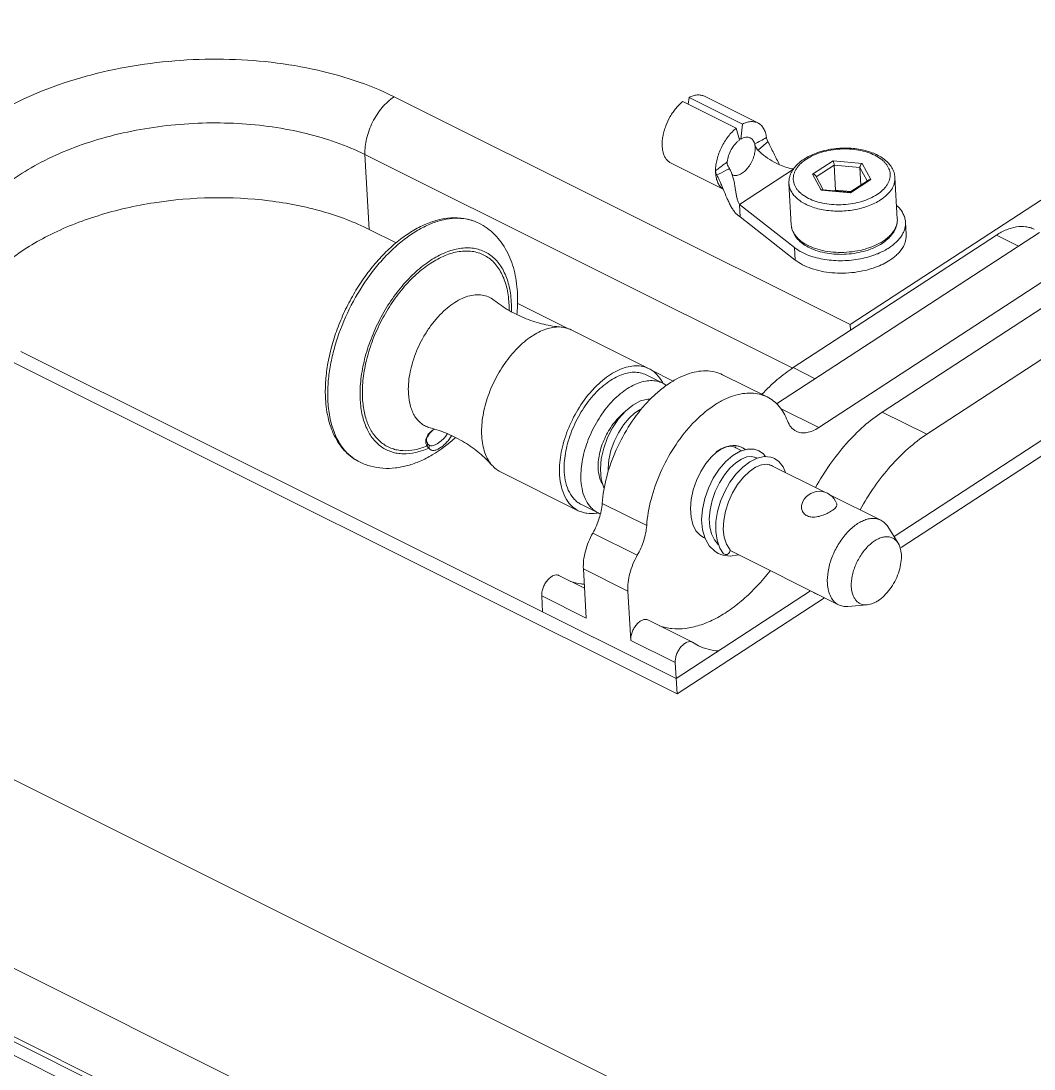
# Model space of a CAD drawing. Header units: millimetres. Extents: x 1177 to 3850, y 93 to 1984.
# Drawn here: x 2728.2 to 2785.2, y 1618.4 to 1677.5 of the extents above; entities that cross this region are included whole.
import ezdxf

# ---------------------------------------------------------------- set-up
doc = ezdxf.new("R2010")
doc.units = ezdxf.units.MM
doc.header["$LTSCALE"] = 0.1
doc.layers.get('Defpoints').update_dxf_attribs({"lineweight": 9})

msp = doc.modelspace()

# ---------------------------------------------------------------- linework, layer by layer
at = {"layer": 'Defpoints'}
for p, q in [((2956.123, 1520.564), (2638.059, 1679.596)), ((2774.865, 1660.359), (2749.188, 1673.181)), ((2765.794, 1673.148), (2765.749, 1672.766)), ((2768.8, 1671.647), (2765.794, 1673.148)), ((2769.663, 1671.707), (2766.657, 1673.208)), ((2947.951, 1514.027), (2631.145, 1672.43)), ((2768.449, 1671.417), (2765.443, 1672.919)), ((2768.639, 1670.753), (2768.449, 1671.417)), ((2768.8, 1671.647), (2768.698, 1670.791)), ((2768.698, 1670.791), (2768.617, 1670.832)), ((2747.794, 1665.713), (2747.551, 1669.927)), ((2771.641, 1657.897), (2747.551, 1669.927)), ((2772.745, 1668.831), (2773.896, 1669.582)), ((2773.896, 1669.582), (2775.536, 1669.426)), ((2767.718, 1667.975), (2764.777, 1669.444)), ((2771.663, 1669.1), (2768.635, 1667.123)), ((2772.955, 1668.678), (2773.961, 1669.335)), ((2773.961, 1669.335), (2774.043, 1667.924)), ((2773.961, 1669.335), (2775.408, 1669.197)), ((2775.408, 1669.197), (2775.465, 1668.213)), ((2775.408, 1669.197), (2775.816, 1668.442)), ((2775.536, 1669.426), (2776.025, 1668.519)), ((2773.234, 1667.924), (2772.745, 1668.831)), ((2773.35, 1667.946), (2772.931, 1668.722)), ((2775.892, 1668.491), (2774.841, 1667.805)), ((2776.025, 1668.519), (2774.874, 1667.768)), ((2777.381, 1668.636), (2777.515, 1666.312)), ((2771.414, 1668.292), (2771.548, 1665.968)), ((2774.874, 1667.768), (2773.234, 1667.924)), ((2774.842, 1667.804), (2773.315, 1667.949)), ((2774.043, 1667.924), (2773.984, 1667.885)), ((2774.897, 1667.842), (2774.043, 1667.924)), ((2768.675, 1666.421), (2768.635, 1667.123)), ((2768.635, 1667.123), (2771.729, 1664.692)), ((2774.865, 1660.359), (2786.001, 1667.63)), ((2768.675, 1666.421), (2771.77, 1663.99)), ((2778.013, 1665.425), (2777.973, 1666.127)), ((2749.301, 1664.96), (2747.794, 1665.713)), ((2770.714, 1655.885), (2785.513, 1665.546)), ((2771.658, 1657.93), (2783.089, 1665.393)), ((2783.089, 1665.393), (2784.33, 1664.773)), ((2771.77, 1663.99), (2771.729, 1664.692)), ((2788.018, 1664.295), (2773.095, 1654.552)), ((2776.668, 1655.428), (2788.099, 1662.891)), ((2759.048, 1660.093), (2756.121, 1661.555)), ((2798.527, 1661.375), (2777.726, 1647.796)), ((2790.604, 1661.64), (2779.173, 1654.177)), ((2759.165, 1660.057), (2763.549, 1657.868)), ((2774.883, 1660.035), (2774.865, 1660.359)), ((2796.002, 1660.618), (2777.333, 1648.429)), ((2726.915, 1658.64), (2765.116, 1639.563)), ((2728.187, 1658.838), (2765.067, 1640.421)), ((2764.901, 1657.17), (2763.643, 1657.799)), ((2772.898, 1657.31), (2771.658, 1657.93)), ((2763.376, 1657.522), (2764.316, 1657.053)), ((2767.684, 1657.531), (2770.189, 1656.28)), ((2764.311, 1657.051), (2764.309, 1657.057)), ((2764.316, 1657.057), (2764.313, 1657.062)), ((2773.095, 1654.552), (2770.935, 1655.631)), ((2776.668, 1655.428), (2779.173, 1654.177)), ((2751.064, 1653.673), (2751.064, 1653.673)), ((2751.127, 1653.594), (2751.127, 1653.594)), ((2751.179, 1653.558), (2751.178, 1653.558)), ((2767.337, 1653.163), (2767.338, 1653.164)), ((2767.338, 1653.164), (2767.602, 1653.343)), ((2767.602, 1653.343), (2767.898, 1653.469)), ((2767.898, 1653.469), (2768.163, 1653.503)), ((2768.163, 1653.503), (2768.388, 1653.446)), ((2768.348, 1653.456), (2768.755, 1653.253)), ((2769.309, 1652.932), (2769.537, 1652.872)), ((2769.496, 1652.883), (2769.608, 1652.827)), ((2769.537, 1652.871), (2769.563, 1652.858)), ((2769.563, 1652.858), (2769.601, 1652.824)), ((2770.161, 1652.497), (2770.42, 1652.43)), ((2770.307, 1652.478), (2773.443, 1650.911)), ((2755.175, 1652.067), (2759.559, 1649.878)), ((2773.722, 1650.772), (2776.583, 1649.343)), ((2759.732, 1650.224), (2760.671, 1649.755)), ((2760.902, 1650.286), (2763.407, 1649.035)), ((2776.973, 1648.98), (2777.556, 1648.056)), ((2760.375, 1648.618), (2762.88, 1647.367)), ((2766.546, 1648.405), (2766.688, 1648.334)), ((2766.552, 1648.804), (2766.694, 1648.311)), ((2766.687, 1648.338), (2766.607, 1648.364)), ((2767.374, 1648.209), (2767.534, 1647.772)), ((2767.534, 1647.772), (2767.739, 1647.455)), ((2767.433, 1647.472), (2767.685, 1647.376)), ((2767.782, 1647.42), (2767.739, 1647.455)), ((2768.101, 1647.628), (2774.205, 1644.58)), ((2759.845, 1646.602), (2760.005, 1643.825)), ((2759.845, 1646.602), (2762.35, 1645.351)), ((2759.908, 1645.509), (2758.469, 1646.227)), ((2762.51, 1642.574), (2762.35, 1645.351)), ((2772.637, 1645.363), (2765.067, 1640.421)), ((2757.5, 1645.076), (2757.552, 1644.174)), ((2760.005, 1643.825), (2757.5, 1645.076)), ((2773.409, 1644.977), (2765.116, 1639.563)), ((2774.729, 1644.486), (2775.819, 1644.576)), ((2763.48, 1643.725), (2765.985, 1642.474)), ((2762.51, 1642.574), (2765.015, 1641.324)), ((2766.325, 1642.276), (2765.984, 1642.474)), ((2685.832, 1641.238), (2893.264, 1537.522)), ((2765.116, 1639.563), (2765.015, 1641.324)), ((2687.089, 1640.327), (2894.522, 1536.61)), ((2765.066, 1640.421), (2765.068, 1640.397)), ((2894.522, 1535.841), (2687.089, 1639.557))]:
    msp.add_line(p, q, dxfattribs=at)
for points in [[(2768.275, 1668.744), (2768.273, 1668.746), (2768.255, 1668.768), (2768.224, 1668.815), (2768.186, 1668.892), (2768.18, 1668.905)], [(2763.622, 1656.156), (2763.479, 1656.162), (2763.059, 1656.054), (2762.628, 1655.824), (2762.212, 1655.484), (2761.827, 1655.054), (2761.486, 1654.549), (2761.202, 1653.99), (2760.988, 1653.398), (2760.852, 1652.796), (2760.805, 1652.206), (2760.85, 1651.652), (2760.989, 1651.158), (2761.011, 1651.118)], [(2761.243, 1652.09), (2761.233, 1652.245), (2761.278, 1652.743), (2761.394, 1653.26), (2761.576, 1653.774), (2761.816, 1654.264), (2762.102, 1654.707), (2762.419, 1655.085), (2762.749, 1655.383), (2763.078, 1655.594), (2763.115, 1655.608)], [(2751.023, 1653.914), (2751.061, 1654.043), (2751.175, 1654.227), (2751.363, 1654.41), (2751.445, 1654.466)], [(2751.064, 1653.673), (2751.034, 1653.739), (2751.018, 1653.845), (2751.023, 1653.914)], [(2751.178, 1653.558), (2751.155, 1653.572), (2751.127, 1653.594)], [(2766.61, 1648.363), (2766.412, 1648.492), (2766.181, 1648.751), (2766.009, 1649.095), (2765.904, 1649.517), (2765.872, 1649.998), (2765.915, 1650.516), (2766.031, 1651.051), (2766.214, 1651.58), (2766.454, 1652.079), (2766.739, 1652.527), (2767.053, 1652.904), (2767.337, 1653.163)], [(2769.076, 1653.348), (2768.667, 1653.226), (2768.257, 1652.99), (2767.859, 1652.649), (2767.487, 1652.217), (2767.155, 1651.71), (2766.88, 1651.149), (2766.673, 1650.554), (2766.544, 1649.95), (2766.502, 1649.36), (2766.552, 1648.804)], [(2768.387, 1653.446), (2768.428, 1653.423), (2768.443, 1653.408)], [(2769.73, 1653.255), (2769.465, 1653.344), (2769.076, 1653.348)], [(2770.096, 1652.917), (2769.979, 1653.077), (2769.728, 1653.256)], [(2767.465, 1647.962), (2767.436, 1647.98), (2767.216, 1648.232), (2767.055, 1648.565), (2766.959, 1648.966), (2766.931, 1649.424), (2766.973, 1649.923), (2767.086, 1650.442), (2767.265, 1650.957), (2767.5, 1651.448), (2767.78, 1651.893), (2768.091, 1652.273), (2768.416, 1652.574), (2768.738, 1652.786), (2769.041, 1652.905), (2769.309, 1652.932)], [(2769.625, 1652.835), (2769.217, 1652.636), (2768.814, 1652.334), (2768.435, 1651.943), (2768.092, 1651.48), (2767.798, 1650.961), (2767.562, 1650.405), (2767.396, 1649.831), (2767.305, 1649.259), (2767.297, 1648.711), (2767.374, 1648.209)], [(2768.069, 1647.727), (2767.9, 1647.996), (2767.774, 1648.377), (2767.721, 1648.825), (2767.742, 1649.32), (2767.839, 1649.844), (2768.008, 1650.375), (2768.242, 1650.888), (2768.528, 1651.36), (2768.85, 1651.767), (2769.19, 1652.092), (2769.532, 1652.325), (2769.862, 1652.462), (2770.161, 1652.497)], [(2770.613, 1652.814), (2770.389, 1652.896), (2770.02, 1652.922), (2769.625, 1652.835)], [(2770.421, 1652.43), (2770.447, 1652.417), (2770.47, 1652.396)], [(2771.216, 1652.024), (2771.092, 1652.341), (2770.855, 1652.646), (2770.611, 1652.815)], [(2766.694, 1648.311), (2766.925, 1647.902), (2767.234, 1647.594), (2767.435, 1647.471)], [(2767.685, 1647.376), (2768.113, 1647.324), (2768.572, 1647.392), (2768.573, 1647.392)]]:
    msp.add_lwpolyline(points, dxfattribs=at)
for centre, radius, start, end in [((2770.696, 1670.957), 0.553, 187.15793, 190.23352), ((2770.411, 1670.773), 0.958, 194.90471, 196.73486), ((2772.442, 1672.868), 3.846, 240.9927, 246.1686), ((2768.404, 1668.848), 1.118, 175.07831, 178.00589), ((2768.383, 1669.146), 0.4, 250.5465, 255.06242), ((2752.755, 1663.519), 2.824, 82.66948, 83.28484), ((2752.822, 1663.807), 2.528, 63.46257, 71.19686), ((2772.725, 1666.037), 1.179, 183.38139, 198.01869), ((2772.533, 1666.025), 0.987, 183.30135, 191.8799), ((2776.339, 1666.246), 1.178, 348.99371, 3.22773), ((2775.146, 1667.6), 3.487, 299.14969, 303.07644), ((2749.657, 1661.223), 6.007, 359.478, 3.28165), ((2762.302, 1656.073), 2.241, 26.16664, 27.51952), ((2763.697, 1655.816), 1.384, 53.87311, 63.42964), ((2771.851, 1649.23), 8.069, 134.56837, 137.47266), ((2751.407, 1653.767), 0.44, 194.86097, 213.58535), ((2768.313, 1652.427), 1.114, 85.14374, 87.8417), ((2768.409, 1651.828), 1.724, 106.88271, 109.66034), ((2768.334, 1652.569), 0.972, 50.24942, 63.38084), ((2773.124, 1649.937), 1.03, 18.15797, 163.40175), ((2760.248, 1651.933), 2.221, 278.66344, 280.66089), ((2760.238, 1651.989), 2.277, 280.6535, 280.86415), ((2761.284, 1650.984), 1.373, 243.47433, 249.29811), ((2773.343, 1646.145), 1.031, 234.44719, 251.89037)]:
    msp.add_arc(centre, radius, start, end, dxfattribs=at)
for points, knots in [([(2749.188, 1673.181), (2747.741, 1673.904), (2744.456, 1674.961), (2739.208, 1675.473), (2733.837, 1674.976), (2729.608, 1673.727), (2726.68, 1672.245), (2724.865, 1670.982), (2723.417, 1669.57), (2722.381, 1668.039), (2721.795, 1666.428), (2721.695, 1664.784), (2722.093, 1663.177), (2722.649, 1662.211), (2722.986, 1661.755)], [0, 0, 0, 0, 0.135061, 0.284468, 0.437563, 0.582769, 0.649386, 0.710788, 0.766651, 0.817285, 0.863795, 0.908113, 0.952717, 1, 1, 1, 1]), ([(2747.551, 1669.927), (2747.534, 1670.225), (2747.609, 1670.861), (2747.948, 1671.768), (2748.473, 1672.58), (2748.939, 1673.018), (2749.188, 1673.181)], [0, 0, 0, 0, 0.237715, 0.500617, 0.763183, 1, 1, 1, 1]), ([(2765.794, 1673.148), (2765.87, 1673.186), (2766.019, 1673.247), (2766.248, 1673.291), (2766.431, 1673.283), (2766.565, 1673.249), (2766.627, 1673.223), (2766.657, 1673.208)], [0, 0, 0, 0, 0.281574, 0.538054, 0.774417, 0.887948, 1, 1, 1, 1]), ([(2764.777, 1669.444), (2764.726, 1669.469), (2764.628, 1669.534), (2764.505, 1669.666), (2764.407, 1669.831), (2764.335, 1670.024), (2764.29, 1670.241), (2764.273, 1670.479), (2764.284, 1670.733), (2764.323, 1670.999), (2764.388, 1671.271), (2764.51, 1671.636), (2764.678, 1671.989), (2764.886, 1672.316), (2765.058, 1672.542), (2765.242, 1672.744), (2765.375, 1672.864), (2765.443, 1672.919)], [0, 0, 0, 0, 0.042885, 0.087361, 0.134744, 0.185925, 0.241352, 0.301082, 0.364862, 0.432195, 0.502399, 0.574665, 0.721622, 0.794535, 0.865783, 0.934531, 1, 1, 1, 1]), ([(2747.551, 1669.927), (2746.502, 1670.451), (2744.148, 1671.26), (2740.359, 1671.789), (2736.39, 1671.669), (2732.566, 1670.909), (2729.197, 1669.571), (2726.89, 1667.989), (2725.568, 1666.509), (2724.886, 1665.377), (2724.493, 1664.202), (2724.434, 1663.401), (2724.456, 1663.013)], [0, 0, 0, 0, 0.128741, 0.270487, 0.417855, 0.562386, 0.696154, 0.813365, 0.865229, 0.912917, 0.957354, 1, 1, 1, 1]), ([(2767.284, 1669.018), (2767.284, 1669.124), (2767.301, 1669.343), (2767.366, 1669.672), (2767.47, 1670.007), (2767.61, 1670.336), (2767.782, 1670.65), (2767.982, 1670.941), (2768.202, 1671.199), (2768.365, 1671.35), (2768.449, 1671.417)], [0, 0, 0, 0, 0.115779, 0.238753, 0.36691, 0.497886, 0.629147, 0.758146, 0.882464, 1, 1, 1, 1]), ([(2768.8, 1671.647), (2768.876, 1671.685), (2769.025, 1671.746), (2769.254, 1671.79), (2769.437, 1671.782), (2769.571, 1671.748), (2769.633, 1671.722), (2769.663, 1671.707)], [0, 0, 0, 0, 0.281588, 0.538047, 0.774419, 0.887948, 1, 1, 1, 1]), ([(2769.663, 1671.707), (2769.696, 1671.691), (2769.759, 1671.653), (2769.845, 1671.581), (2769.922, 1671.496), (2770.013, 1671.361), (2770.1, 1671.158), (2770.136, 1670.981), (2770.148, 1670.888)], [0, 0, 0, 0, 0.110279, 0.222273, 0.33757, 0.457528, 0.714949, 1, 1, 1, 1]), ([(2768.639, 1670.753), (2768.594, 1670.721), (2768.505, 1670.649), (2768.339, 1670.478), (2768.16, 1670.221), (2768.007, 1669.88), (2767.951, 1669.636), (2767.938, 1669.516)], [0, 0, 0, 0, 0.113326, 0.234128, 0.490439, 0.751935, 1, 1, 1, 1]), ([(2769.241, 1670.862), (2769.204, 1670.881), (2769.119, 1670.906), (2768.982, 1670.905), (2768.838, 1670.867), (2768.744, 1670.82), (2768.698, 1670.791)], [0, 0, 0, 0, 0.220337, 0.454631, 0.712935, 1, 1, 1, 1]), ([(2769.486, 1670.527), (2769.476, 1670.565), (2769.451, 1670.637), (2769.396, 1670.733), (2769.326, 1670.81), (2769.27, 1670.847), (2769.241, 1670.862)], [0, 0, 0, 0, 0.276662, 0.531938, 0.770524, 1, 1, 1, 1]), ([(2770.148, 1670.888), (2770.038, 1670.825), (2769.819, 1670.703), (2769.597, 1670.584), (2769.486, 1670.527)], [0, 0, 0, 0, 0.50294, 1, 1, 1, 1]), ([(2770.152, 1670.859), (2770.159, 1670.822), (2770.18, 1670.746), (2770.212, 1670.675), (2770.232, 1670.639)], [0, 0, 0, 0, 0.478173, 1, 1, 1, 1]), ([(2769.514, 1670.341), (2769.517, 1670.296), (2769.517, 1670.201), (2769.495, 1670.005), (2769.43, 1669.754), (2769.323, 1669.511), (2769.213, 1669.327), (2769.094, 1669.159), (2768.929, 1668.981), (2768.741, 1668.846), (2768.589, 1668.778), (2768.481, 1668.749), (2768.377, 1668.742), (2768.311, 1668.751), (2768.279, 1668.76)], [0, 0, 0, 0, 0.061446, 0.126567, 0.265136, 0.409536, 0.481692, 0.55255, 0.6868, 0.80684, 0.860703, 0.910449, 0.956555, 1, 1, 1, 1]), ([(2769.494, 1670.498), (2769.494, 1670.492), (2769.496, 1670.479), (2769.501, 1670.461), (2769.505, 1670.441), (2769.509, 1670.415), (2769.511, 1670.382), (2769.513, 1670.355), (2769.514, 1670.341)], [0, 0, 0, 0, 0.111671, 0.236852, 0.364996, 0.490349, 0.739114, 1, 1, 1, 1]), ([(2769.667, 1670.183), (2769.655, 1670.194), (2769.634, 1670.218), (2769.595, 1670.269), (2769.543, 1670.359), (2769.511, 1670.443), (2769.494, 1670.497)], [0, 0, 0, 0, 0.132408, 0.264799, 0.526282, 1, 1, 1, 1]), ([(2770.232, 1670.639), (2770.135, 1670.564), (2769.945, 1670.414), (2769.758, 1670.26), (2769.667, 1670.183)], [0, 0, 0, 0, 0.506951, 1, 1, 1, 1]), ([(2770.578, 1669.505), (2770.41, 1669.597), (2770.091, 1669.804), (2769.801, 1670.051), (2769.667, 1670.183)], [0, 0, 0, 0, 0.504467, 1, 1, 1, 1]), ([(2770.888, 1669.352), (2770.83, 1669.457), (2770.719, 1669.674), (2770.56, 1670.002), (2770.402, 1670.326), (2770.29, 1670.537), (2770.232, 1670.639)], [0, 0, 0, 0, 0.250289, 0.504679, 0.75671, 1, 1, 1, 1]), ([(2772.265, 1669.675), (2772.368, 1669.742), (2772.59, 1669.867), (2772.949, 1670.02), (2773.338, 1670.142), (2773.747, 1670.23), (2774.17, 1670.283), (2774.597, 1670.3), (2775.02, 1670.28), (2775.43, 1670.224), (2775.82, 1670.133), (2776.182, 1670.008), (2776.508, 1669.85), (2776.794, 1669.662), (2777.032, 1669.443), (2777.217, 1669.196), (2777.339, 1668.925), (2777.375, 1668.732), (2777.381, 1668.636)], [0, 0, 0, 0, 0.062055, 0.127442, 0.195617, 0.265876, 0.337349, 0.409097, 0.480162, 0.54963, 0.616689, 0.680697, 0.741247, 0.798234, 0.851897, 0.902833, 0.951881, 1, 1, 1, 1]), ([(2776.377, 1667.681), (2776.492, 1667.756), (2776.653, 1667.88), (2776.832, 1668.072), (2776.94, 1668.217), (2777.023, 1668.368), (2777.08, 1668.521), (2777.111, 1668.677), (2777.116, 1668.833), (2777.093, 1668.987), (2777.044, 1669.138), (2776.97, 1669.284), (2776.87, 1669.424), (2776.747, 1669.556), (2776.547, 1669.725), (2776.241, 1669.909), (2775.816, 1670.077), (2775.338, 1670.192), (2774.824, 1670.25), (2774.294, 1670.249), (2773.768, 1670.189), (2773.264, 1670.072), (2772.802, 1669.903), (2772.521, 1669.753), (2772.394, 1669.67)], [0, 0, 0, 0, 0.060325, 0.088087, 0.114306, 0.139141, 0.162829, 0.185694, 0.208128, 0.230561, 0.253426, 0.277114, 0.301949, 0.32817, 0.355933, 0.416255, 0.482844, 0.554737, 0.63044, 0.708127, 0.785814, 0.861518, 0.933409, 1, 1, 1, 1]), ([(2767.938, 1669.516), (2767.884, 1669.473), (2767.668, 1669.304), (2767.449, 1669.14), (2767.284, 1669.018)], [0, 0, 0, 0, 0.251968, 1, 1, 1, 1]), ([(2767.938, 1669.516), (2767.937, 1669.507), (2767.934, 1669.471), (2767.937, 1669.434), (2767.942, 1669.406)], [0, 0, 0, 0, 0.245916, 1, 1, 1, 1]), ([(2771.414, 1668.292), (2771.41, 1668.357), (2771.414, 1668.489), (2771.452, 1668.683), (2771.521, 1668.872), (2771.62, 1669.054), (2771.746, 1669.226), (2771.951, 1669.447), (2772.134, 1669.589), (2772.265, 1669.675)], [0, 0, 0, 0, 0.114823, 0.230496, 0.348347, 0.469259, 0.594212, 0.724032, 1, 1, 1, 1]), ([(2772.394, 1669.67), (2772.278, 1669.594), (2772.117, 1669.47), (2771.938, 1669.279), (2771.83, 1669.133), (2771.747, 1668.983), (2771.69, 1668.829), (2771.659, 1668.673), (2771.654, 1668.518), (2771.677, 1668.363), (2771.726, 1668.212), (2771.8, 1668.066), (2771.9, 1667.926), (2772.023, 1667.794), (2772.223, 1667.625), (2772.529, 1667.441), (2772.954, 1667.273), (2773.432, 1667.158), (2773.946, 1667.1), (2774.476, 1667.101), (2775.003, 1667.161), (2775.506, 1667.278), (2775.968, 1667.447), (2776.249, 1667.597), (2776.377, 1667.681)], [0, 0, 0, 0, 0.060325, 0.088087, 0.114306, 0.139141, 0.162829, 0.185694, 0.208128, 0.230561, 0.253426, 0.277114, 0.301949, 0.32817, 0.355933, 0.416255, 0.482844, 0.554737, 0.63044, 0.708127, 0.785814, 0.861518, 0.933409, 1, 1, 1, 1]), ([(2773.961, 1669.335), (2773.96, 1669.357), (2773.954, 1669.404), (2773.939, 1669.47), (2773.919, 1669.531), (2773.904, 1669.567), (2773.896, 1669.582)], [0, 0, 0, 0, 0.260723, 0.541084, 0.7961, 1, 1, 1, 1]), ([(2767.291, 1668.944), (2767.289, 1668.95), (2767.285, 1668.975), (2767.284, 1669), (2767.284, 1669.018)], [0, 0, 0, 0, 0.255875, 1, 1, 1, 1]), ([(2767.287, 1668.887), (2767.293, 1668.788), (2767.312, 1668.643), (2767.363, 1668.461), (2767.412, 1668.339), (2767.472, 1668.229), (2767.542, 1668.132), (2767.622, 1668.049), (2767.682, 1668.003), (2767.714, 1667.982)], [0, 0, 0, 0, 0.286959, 0.420162, 0.546637, 0.666853, 0.781676, 0.892266, 1, 1, 1, 1]), ([(2767.359, 1668.763), (2767.351, 1668.778), (2767.321, 1668.835), (2767.299, 1668.897), (2767.291, 1668.944)], [0, 0, 0, 0, 0.259122, 1, 1, 1, 1]), ([(2768.062, 1669.135), (2768.002, 1669.105), (2767.766, 1668.984), (2767.532, 1668.859), (2767.359, 1668.763)], [0, 0, 0, 0, 0.254489, 1, 1, 1, 1]), ([(2767.942, 1669.406), (2767.95, 1669.358), (2767.984, 1669.263), (2768.035, 1669.178), (2768.062, 1669.135)], [0, 0, 0, 0, 0.493337, 1, 1, 1, 1]), ([(2768.062, 1669.135), (2768.073, 1669.117), (2768.118, 1669.043), (2768.155, 1668.965), (2768.18, 1668.905)], [0, 0, 0, 0, 0.248241, 1, 1, 1, 1]), ([(2768.18, 1668.905), (2768.213, 1668.827), (2768.268, 1668.665), (2768.348, 1668.334), (2768.398, 1668.002), (2768.448, 1667.683), (2768.485, 1667.5), (2768.522, 1667.366), (2768.562, 1667.25), (2768.602, 1667.17), (2768.635, 1667.123)], [0, 0, 0, 0, 0.137413, 0.276956, 0.552382, 0.681693, 0.800857, 0.855767, 0.907262, 1, 1, 1, 1]), ([(2771.673, 1669.116), (2771.54, 1669.135), (2771.272, 1669.198), (2771.016, 1669.294), (2770.889, 1669.35)], [0, 0, 0, 0, 0.49217, 1, 1, 1, 1]), ([(2775.408, 1669.197), (2775.407, 1669.219), (2775.415, 1669.266), (2775.443, 1669.329), (2775.484, 1669.385), (2775.518, 1669.415), (2775.536, 1669.426)], [0, 0, 0, 0, 0.241339, 0.506831, 0.76594, 1, 1, 1, 1]), ([(2767.619, 1668.216), (2767.579, 1668.31), (2767.497, 1668.496), (2767.407, 1668.677), (2767.359, 1668.763)], [0, 0, 0, 0, 0.509286, 1, 1, 1, 1]), ([(2772.931, 1668.722), (2772.914, 1668.754), (2772.87, 1668.793), (2772.802, 1668.822), (2772.764, 1668.829), (2772.745, 1668.831)], [0, 0, 0, 0, 0.487441, 0.744957, 1, 1, 1, 1]), ([(2775.892, 1668.491), (2775.901, 1668.497), (2775.942, 1668.518), (2775.99, 1668.522), (2776.025, 1668.519)], [0, 0, 0, 0, 0.236874, 1, 1, 1, 1]), ([(2776.577, 1667.376), (2776.703, 1667.459), (2776.879, 1667.595), (2777.075, 1667.804), (2777.193, 1667.963), (2777.284, 1668.128), (2777.346, 1668.296), (2777.381, 1668.466), (2777.384, 1668.58), (2777.381, 1668.636)], [0, 0, 0, 0, 0.289845, 0.423235, 0.549211, 0.668537, 0.782352, 0.892212, 1, 1, 1, 1]), ([(2767.719, 1667.975), (2767.71, 1667.995), (2767.677, 1668.076), (2767.644, 1668.156), (2767.619, 1668.216)], [0, 0, 0, 0, 0.250647, 1, 1, 1, 1]), ([(2768.675, 1666.421), (2768.62, 1666.451), (2768.512, 1666.528), (2768.371, 1666.675), (2768.244, 1666.849), (2768.127, 1667.047), (2768.019, 1667.263), (2767.881, 1667.573), (2767.784, 1667.814), (2767.719, 1667.975)], [0, 0, 0, 0, 0.102864, 0.211411, 0.327439, 0.451183, 0.581867, 0.7181, 1, 1, 1, 1]), ([(2771.414, 1668.292), (2771.419, 1668.208), (2771.451, 1668.036), (2771.566, 1667.792), (2771.741, 1667.565), (2771.974, 1667.358), (2772.257, 1667.177), (2772.586, 1667.023), (2772.953, 1666.9), (2773.351, 1666.81), (2773.771, 1666.756), (2774.204, 1666.738), (2774.642, 1666.758), (2775.074, 1666.813), (2775.492, 1666.904), (2775.887, 1667.028), (2776.25, 1667.183), (2776.473, 1667.308), (2776.577, 1667.376)], [0, 0, 0, 0, 0.0426, 0.086992, 0.134627, 0.186438, 0.242834, 0.303787, 0.368918, 0.43759, 0.508974, 0.58211, 0.655959, 0.72945, 0.80153, 0.871204, 0.937601, 1, 1, 1, 1]), ([(2773.315, 1667.949), (2773.309, 1667.95), (2773.292, 1667.949), (2773.264, 1667.941), (2773.244, 1667.93), (2773.234, 1667.924)], [0, 0, 0, 0, 0.222071, 0.588772, 1, 1, 1, 1]), ([(2774.842, 1667.804), (2774.844, 1667.804), (2774.85, 1667.801), (2774.854, 1667.798), (2774.856, 1667.795)], [0, 0, 0, 0, 0.427281, 1, 1, 1, 1]), ([(2774.856, 1667.795), (2774.859, 1667.792), (2774.866, 1667.783), (2774.871, 1667.773), (2774.874, 1667.768)], [0, 0, 0, 0, 0.442722, 1, 1, 1, 1]), ([(2735.691, 1667.217), (2734.621, 1667.051), (2732.568, 1666.586), (2729.758, 1665.475), (2727.434, 1664.026), (2726.213, 1662.793), (2725.753, 1662.142)], [0, 0, 0, 0, 0.284599, 0.55076, 0.79043, 1, 1, 1, 1]), ([(2747.794, 1665.713), (2746.955, 1666.132), (2745.105, 1666.822), (2741.055, 1667.614), (2737.822, 1667.548), (2735.691, 1667.217)], [0, 0, 0, 0, 0.227802, 0.476261, 1, 1, 1, 1]), ([(2777.973, 1666.127), (2777.968, 1666.211), (2777.938, 1666.382), (2777.838, 1666.627), (2777.683, 1666.86), (2777.551, 1666.999), (2777.477, 1667.065)], [0, 0, 0, 0, 0.23284, 0.473168, 0.727359, 1, 1, 1, 1]), ([(2753.951, 1666.068), (2753.743, 1666.172), (2753.292, 1666.33), (2752.567, 1666.399), (2751.812, 1666.307), (2751.045, 1666.064), (2750.279, 1665.68), (2749.526, 1665.166), (2748.798, 1664.533), (2748.108, 1663.794), (2747.469, 1662.965), (2746.893, 1662.062), (2746.392, 1661.103), (2745.976, 1660.109), (2745.654, 1659.1), (2745.433, 1658.096), (2745.317, 1657.118), (2745.312, 1656.475), (2745.33, 1656.164)], [0, 0, 0, 0, 0.046593, 0.094361, 0.144389, 0.197546, 0.254368, 0.315015, 0.379303, 0.446763, 0.516705, 0.588288, 0.660571, 0.732578, 0.803347, 0.871982, 0.937727, 1, 1, 1, 1]), ([(2753.085, 1666.324), (2752.878, 1666.348), (2752.444, 1666.351), (2751.782, 1666.228), (2751.101, 1665.982), (2750.412, 1665.619), (2749.728, 1665.144), (2749.06, 1664.566), (2748.419, 1663.896), (2747.608, 1662.885), (2746.736, 1661.472), (2746.087, 1659.941), (2745.726, 1658.684), (2745.543, 1657.761), (2745.45, 1656.867), (2745.449, 1656.281), (2745.466, 1655.998)], [0, 0, 0, 0, 0.044355, 0.091828, 0.143049, 0.198281, 0.257479, 0.320347, 0.386395, 0.454991, 0.596686, 0.73899, 0.808325, 0.875363, 0.939445, 1, 1, 1, 1]), ([(2753.637, 1666.2), (2753.595, 1666.214), (2753.424, 1666.267), (2753.248, 1666.303), (2753.115, 1666.32)], [0, 0, 0, 0, 0.24741, 1, 1, 1, 1]), ([(2756.13, 1662.194), (2756.106, 1662.606), (2756.018, 1663.216), (2755.775, 1663.983), (2755.533, 1664.513), (2755.229, 1664.997), (2754.862, 1665.426), (2754.436, 1665.792), (2754.117, 1665.985), (2753.951, 1666.068)], [0, 0, 0, 0, 0.265964, 0.393378, 0.517809, 0.639996, 0.760711, 0.880505, 1, 1, 1, 1]), ([(2777.495, 1666.021), (2777.474, 1665.915), (2777.403, 1665.703), (2777.22, 1665.413), (2776.97, 1665.15), (2776.771, 1665), (2776.664, 1664.93)], [0, 0, 0, 0, 0.230362, 0.471027, 0.726633, 1, 1, 1, 1]), ([(2777.048, 1664.678), (2777.194, 1664.773), (2777.396, 1664.93), (2777.622, 1665.17), (2777.757, 1665.353), (2777.861, 1665.542), (2777.933, 1665.736), (2777.973, 1665.931), (2777.976, 1666.063), (2777.973, 1666.127)], [0, 0, 0, 0, 0.289835, 0.42323, 0.549214, 0.668537, 0.782352, 0.892212, 1, 1, 1, 1]), ([(2777.419, 1665.817), (2777.454, 1665.895), (2777.507, 1666.058), (2777.519, 1666.229), (2777.515, 1666.312)], [0, 0, 0, 0, 0.509969, 1, 1, 1, 1]), ([(2771.567, 1665.822), (2771.571, 1665.804), (2771.587, 1665.736), (2771.611, 1665.669), (2771.632, 1665.62)], [0, 0, 0, 0, 0.247183, 1, 1, 1, 1]), ([(2772.593, 1664.673), (2772.474, 1664.73), (2772.251, 1664.856), (2771.962, 1665.09), (2771.737, 1665.362), (2771.638, 1665.568), (2771.604, 1665.673)], [0, 0, 0, 0, 0.274082, 0.529937, 0.770336, 1, 1, 1, 1]), ([(2771.632, 1665.62), (2771.662, 1665.551), (2771.739, 1665.413), (2771.894, 1665.225), (2772.089, 1665.051), (2772.238, 1664.95), (2772.318, 1664.903)], [0, 0, 0, 0, 0.225257, 0.465288, 0.72306, 1, 1, 1, 1]), ([(2776.711, 1665.052), (2776.792, 1665.105), (2776.945, 1665.216), (2777.145, 1665.403), (2777.305, 1665.602), (2777.387, 1665.745), (2777.419, 1665.817)], [0, 0, 0, 0, 0.276888, 0.535367, 0.775759, 1, 1, 1, 1]), ([(2777.854, 1664.757), (2777.883, 1664.81), (2777.933, 1664.918), (2777.986, 1665.086), (2778.014, 1665.256), (2778.016, 1665.369), (2778.013, 1665.425)], [0, 0, 0, 0, 0.261456, 0.51332, 0.758414, 1, 1, 1, 1]), ([(2783.089, 1665.393), (2783.27, 1665.511), (2783.632, 1665.708), (2784.196, 1665.878), (2784.653, 1665.891), (2784.985, 1665.82), (2785.138, 1665.759), (2785.21, 1665.723)], [0, 0, 0, 0, 0.289022, 0.5479, 0.781135, 0.891568, 1, 1, 1, 1]), ([(2772.318, 1664.903), (2772.464, 1664.816), (2772.787, 1664.665), (2773.319, 1664.512), (2773.9, 1664.426), (2774.508, 1664.411), (2775.117, 1664.468), (2775.701, 1664.594), (2776.237, 1664.783), (2776.563, 1664.955), (2776.711, 1665.052)], [0, 0, 0, 0, 0.110773, 0.231955, 0.360993, 0.494545, 0.628865, 0.760142, 0.884821, 1, 1, 1, 1]), ([(2776.664, 1664.93), (2776.527, 1664.841), (2776.23, 1664.681), (2775.743, 1664.501), (2775.215, 1664.376), (2774.663, 1664.31), (2774.108, 1664.306), (2773.567, 1664.363), (2773.058, 1664.481), (2772.74, 1664.602), (2772.593, 1664.673)], [0, 0, 0, 0, 0.11539, 0.238418, 0.367166, 0.499009, 0.630996, 0.760156, 0.883829, 1, 1, 1, 1]), ([(2777.089, 1663.976), (2777.173, 1664.031), (2777.332, 1664.146), (2777.606, 1664.392), (2777.773, 1664.606), (2777.854, 1664.757)], [0, 0, 0, 0, 0.274393, 0.532402, 1, 1, 1, 1]), ([(2755.783, 1661.651), (2755.765, 1661.967), (2755.702, 1662.429), (2755.526, 1663.005), (2755.359, 1663.386), (2755.154, 1663.724), (2754.914, 1664.016), (2754.64, 1664.258), (2754.336, 1664.448), (2754.004, 1664.583), (2753.648, 1664.662), (2753.272, 1664.684), (2752.88, 1664.65), (2752.476, 1664.56), (2751.911, 1664.362), (2751.197, 1663.973), (2750.379, 1663.329), (2749.605, 1662.519), (2748.904, 1661.573), (2748.301, 1660.525), (2747.819, 1659.416), (2747.477, 1658.287), (2747.286, 1657.179), (2747.264, 1656.451), (2747.284, 1656.102)], [0, 0, 0, 0, 0.0605, 0.08839, 0.114757, 0.139757, 0.163619, 0.186659, 0.209256, 0.231831, 0.254808, 0.278573, 0.303447, 0.329672, 0.357405, 0.417583, 0.483948, 0.555575, 0.631002, 0.708436, 0.785918, 0.861491, 0.933343, 1, 1, 1, 1]), ([(2755.654, 1661.567), (2755.636, 1661.873), (2755.575, 1662.321), (2755.404, 1662.879), (2755.242, 1663.249), (2755.044, 1663.576), (2754.811, 1663.859), (2754.546, 1664.094), (2754.25, 1664.278), (2753.928, 1664.409), (2753.583, 1664.485), (2753.219, 1664.507), (2752.839, 1664.474), (2752.448, 1664.387), (2751.9, 1664.195), (2751.207, 1663.818), (2750.414, 1663.194), (2749.664, 1662.408), (2748.984, 1661.491), (2748.399, 1660.475), (2747.932, 1659.4), (2747.6, 1658.305), (2747.415, 1657.231), (2747.394, 1656.525), (2747.414, 1656.187)], [0, 0, 0, 0, 0.0605, 0.08839, 0.114757, 0.139757, 0.163619, 0.186659, 0.209256, 0.231831, 0.254808, 0.278573, 0.303447, 0.329672, 0.357405, 0.417583, 0.483948, 0.555575, 0.631002, 0.708436, 0.785918, 0.861491, 0.933343, 1, 1, 1, 1]), ([(2771.729, 1664.692), (2771.754, 1664.673), (2771.857, 1664.595), (2771.965, 1664.526), (2772.05, 1664.478)], [0, 0, 0, 0, 0.242142, 1, 1, 1, 1]), ([(2772.05, 1664.478), (2772.081, 1664.461), (2772.207, 1664.392), (2772.338, 1664.331), (2772.438, 1664.29)], [0, 0, 0, 0, 0.242935, 1, 1, 1, 1]), ([(2772.438, 1664.29), (2772.576, 1664.234), (2772.866, 1664.136), (2773.324, 1664.031), (2773.808, 1663.967), (2774.307, 1663.945), (2774.812, 1663.966), (2775.311, 1664.029), (2775.793, 1664.133), (2776.104, 1664.23), (2776.253, 1664.285)], [0, 0, 0, 0, 0.114558, 0.235434, 0.361167, 0.490059, 0.620268, 0.749892, 0.877058, 1, 1, 1, 1]), ([(2776.253, 1664.285), (2776.306, 1664.305), (2776.508, 1664.383), (2776.704, 1664.477), (2776.844, 1664.555)], [0, 0, 0, 0, 0.257804, 1, 1, 1, 1]), ([(2771.77, 1663.99), (2771.897, 1663.89), (2772.188, 1663.707), (2772.682, 1663.499), (2773.239, 1663.348), (2773.841, 1663.261), (2774.467, 1663.24), (2775.098, 1663.285), (2775.711, 1663.396), (2776.105, 1663.514), (2776.294, 1663.583)], [0, 0, 0, 0, 0.103462, 0.21729, 0.340163, 0.469903, 0.603792, 0.738813, 0.871868, 1, 1, 1, 1]), ([(2776.294, 1663.583), (2776.437, 1663.636), (2776.71, 1663.752), (2776.969, 1663.898), (2777.089, 1663.976)], [0, 0, 0, 0, 0.515584, 1, 1, 1, 1]), ([(2754.807, 1661.732), (2754.712, 1661.807), (2754.501, 1661.934), (2754.139, 1662.034), (2753.746, 1662.041), (2753.332, 1661.956), (2752.907, 1661.784), (2752.48, 1661.529), (2752.061, 1661.198), (2751.658, 1660.799), (2751.281, 1660.34), (2750.823, 1659.66), (2750.456, 1658.917), (2750.195, 1658.141), (2750.061, 1657.565), (2749.99, 1657.005), (2749.986, 1656.638), (2749.997, 1656.462)], [0, 0, 0, 0, 0.043447, 0.087331, 0.133551, 0.18354, 0.238123, 0.297554, 0.361624, 0.429766, 0.501155, 0.574784, 0.724066, 0.797518, 0.868614, 0.93639, 1, 1, 1, 1]), ([(2756.101, 1660.944), (2756.112, 1661.05), (2756.145, 1661.466), (2756.148, 1661.885), (2756.13, 1662.194)], [0, 0, 0, 0, 0.255645, 1, 1, 1, 1]), ([(2754.807, 1661.732), (2755.08, 1661.516), (2755.664, 1661.12), (2756.611, 1660.661), (2757.596, 1660.351), (2758.266, 1660.242), (2758.593, 1660.215)], [0, 0, 0, 0, 0.253172, 0.509531, 0.761377, 1, 1, 1, 1]), ([(2755.783, 1661.651), (2755.786, 1661.606), (2755.795, 1661.421), (2755.795, 1661.236), (2755.791, 1661.097)], [0, 0, 0, 0, 0.245217, 1, 1, 1, 1]), ([(2758.593, 1660.215), (2758.47, 1660.225), (2758.212, 1660.219), (2757.821, 1660.136), (2757.419, 1659.982), (2757.014, 1659.76), (2756.612, 1659.473), (2756.078, 1659.002), (2755.466, 1658.285), (2754.862, 1657.294), (2754.412, 1656.222), (2754.186, 1655.3), (2754.113, 1654.583), (2754.113, 1654.239), (2754.122, 1654.072)], [0, 0, 0, 0, 0.04465, 0.092495, 0.144096, 0.199669, 0.259136, 0.32218, 0.456768, 0.598205, 0.740045, 0.875777, 0.939643, 1, 1, 1, 1]), ([(2759.165, 1660.057), (2759.077, 1660.101), (2758.89, 1660.172), (2758.693, 1660.206), (2758.593, 1660.215)], [0, 0, 0, 0, 0.493886, 1, 1, 1, 1]), ([(2763.549, 1657.868), (2763.435, 1657.925), (2763.187, 1658.011), (2762.783, 1658.046), (2762.356, 1657.99), (2761.914, 1657.845), (2761.465, 1657.615), (2761.02, 1657.306), (2760.586, 1656.924), (2760.027, 1656.319), (2759.418, 1655.437), (2758.96, 1654.457), (2758.7, 1653.641), (2758.567, 1653.037), (2758.498, 1652.452), (2758.495, 1652.068), (2758.506, 1651.883)], [0, 0, 0, 0, 0.042929, 0.087606, 0.135452, 0.187389, 0.243829, 0.304752, 0.369795, 0.438337, 0.582403, 0.729344, 0.801352, 0.871007, 0.937473, 1, 1, 1, 1]), ([(2763.376, 1657.522), (2763.272, 1657.574), (2763.045, 1657.653), (2762.677, 1657.685), (2762.286, 1657.634), (2761.882, 1657.501), (2761.473, 1657.291), (2761.066, 1657.009), (2760.67, 1656.66), (2760.159, 1656.107), (2759.603, 1655.302), (2759.184, 1654.407), (2758.947, 1653.661), (2758.826, 1653.11), (2758.763, 1652.575), (2758.76, 1652.224), (2758.77, 1652.055)], [0, 0, 0, 0, 0.042929, 0.087606, 0.135452, 0.187389, 0.243829, 0.304752, 0.369795, 0.438337, 0.582403, 0.729344, 0.801352, 0.871007, 0.937473, 1, 1, 1, 1]), ([(2767.684, 1657.531), (2767.541, 1657.602), (2767.232, 1657.713), (2766.73, 1657.769), (2766.199, 1657.718), (2765.648, 1657.562), (2765.086, 1657.306), (2764.524, 1656.955), (2763.972, 1656.515), (2763.247, 1655.807), (2762.434, 1654.755), (2761.659, 1653.333), (2761.121, 1651.828), (2760.937, 1650.791), (2760.902, 1650.286)], [0, 0, 0, 0, 0.04292, 0.087368, 0.134623, 0.185562, 0.240643, 0.299955, 0.363283, 0.430175, 0.571877, 0.718846, 0.863857, 1, 1, 1, 1]), ([(2764.289, 1657.109), (2764.204, 1657.273), (2764.045, 1657.502), (2763.774, 1657.738), (2763.626, 1657.83), (2763.549, 1657.868)], [0, 0, 0, 0, 0.516425, 0.760504, 1, 1, 1, 1]), ([(2769.892, 1656.43), (2770.166, 1656.72), (2770.725, 1657.257), (2771.344, 1657.725), (2771.658, 1657.93)], [0, 0, 0, 0, 0.516012, 1, 1, 1, 1]), ([(2764.316, 1657.053), (2764.212, 1657.105), (2763.985, 1657.184), (2763.616, 1657.216), (2763.226, 1657.164), (2762.822, 1657.032), (2762.412, 1656.822), (2762.006, 1656.54), (2761.61, 1656.191), (2761.098, 1655.638), (2760.542, 1654.832), (2760.123, 1653.938), (2759.886, 1653.192), (2759.765, 1652.641), (2759.702, 1652.106), (2759.699, 1651.755), (2759.709, 1651.586)], [0, 0, 0, 0, 0.042929, 0.087606, 0.135452, 0.187389, 0.243829, 0.304752, 0.369795, 0.438337, 0.582403, 0.729344, 0.801352, 0.871007, 0.937473, 1, 1, 1, 1]), ([(2770.189, 1656.28), (2770.054, 1656.347), (2769.763, 1656.453), (2769.292, 1656.515), (2768.793, 1656.481), (2768.275, 1656.353), (2767.746, 1656.134), (2767.014, 1655.713), (2766.508, 1655.292), (2766.189, 1654.978)], [0, 0, 0, 0, 0.101275, 0.205791, 0.316307, 0.4348, 0.5624, 0.699469, 1, 1, 1, 1]), ([(2745.33, 1656.164), (2745.353, 1655.772), (2745.433, 1655.196), (2745.656, 1654.477), (2745.872, 1653.993), (2746.139, 1653.558), (2746.457, 1653.179), (2746.823, 1652.861), (2747.096, 1652.694), (2747.238, 1652.624)], [0, 0, 0, 0, 0.279886, 0.410732, 0.535992, 0.656463, 0.773163, 0.887187, 1, 1, 1, 1]), ([(2746.732, 1652.957), (2746.639, 1653.035), (2746.46, 1653.208), (2746.138, 1653.611), (2745.813, 1654.22), (2745.56, 1655.067), (2745.484, 1655.678), (2745.466, 1655.998)], [0, 0, 0, 0, 0.1081, 0.219636, 0.456362, 0.715854, 1, 1, 1, 1]), ([(2751.137, 1653.404), (2750.901, 1653.297), (2750.431, 1653.132), (2749.823, 1653.061), (2749.37, 1653.101), (2749.053, 1653.177), (2748.755, 1653.296), (2748.48, 1653.46), (2748.228, 1653.667), (2747.922, 1654.002), (2747.611, 1654.528), (2747.371, 1655.274), (2747.301, 1655.817), (2747.284, 1656.102)], [0, 0, 0, 0, 0.134961, 0.257307, 0.314922, 0.370918, 0.426064, 0.481191, 0.53713, 0.594656, 0.716754, 0.851398, 1, 1, 1, 1]), ([(2751.041, 1653.524), (2750.816, 1653.43), (2750.371, 1653.287), (2749.797, 1653.238), (2749.371, 1653.289), (2749.073, 1653.369), (2748.794, 1653.491), (2748.535, 1653.653), (2748.299, 1653.855), (2748.012, 1654.18), (2747.721, 1654.685), (2747.496, 1655.398), (2747.429, 1655.915), (2747.414, 1656.187)], [0, 0, 0, 0, 0.133385, 0.254688, 0.312032, 0.367931, 0.423143, 0.478477, 0.534728, 0.592632, 0.715553, 0.850907, 1, 1, 1, 1]), ([(2751.218, 1654.545), (2751.131, 1654.567), (2750.962, 1654.629), (2750.731, 1654.771), (2750.527, 1654.959), (2750.353, 1655.19), (2750.211, 1655.46), (2750.062, 1655.881), (2750.01, 1656.225), (2749.997, 1656.462)], [0, 0, 0, 0, 0.11021, 0.220241, 0.332854, 0.450503, 0.575079, 0.707902, 1, 1, 1, 1]), ([(2771.332, 1654.932), (2771.274, 1655.084), (2771.139, 1655.371), (2770.875, 1655.751), (2770.559, 1656.061), (2770.315, 1656.217), (2770.189, 1656.28)], [0, 0, 0, 0, 0.270292, 0.524026, 0.765313, 1, 1, 1, 1]), ([(2762.128, 1655.405), (2762.017, 1655.314), (2761.803, 1655.11), (2761.514, 1654.762), (2761.255, 1654.371), (2761.036, 1653.95), (2760.863, 1653.511), (2760.741, 1653.068), (2760.675, 1652.637), (2760.668, 1652.354), (2760.676, 1652.218)], [0, 0, 0, 0, 0.118835, 0.244601, 0.374918, 0.507088, 0.638293, 0.765756, 0.887034, 1, 1, 1, 1]), ([(2772.913, 1651.178), (2773.159, 1651.623), (2773.689, 1652.475), (2774.597, 1653.636), (2775.584, 1654.633), (2776.302, 1655.189), (2776.668, 1655.428)], [0, 0, 0, 0, 0.26661, 0.525352, 0.771162, 1, 1, 1, 1]), ([(2771.822, 1654.354), (2771.768, 1654.382), (2771.664, 1654.448), (2771.479, 1654.629), (2771.381, 1654.806), (2771.332, 1654.932)], [0, 0, 0, 0, 0.235087, 0.476836, 1, 1, 1, 1]), ([(2750.995, 1653.948), (2751.012, 1653.998), (2751.071, 1654.125), (2751.22, 1654.305), (2751.361, 1654.417), (2751.437, 1654.47)], [0, 0, 0, 0, 0.227895, 0.599557, 1, 1, 1, 1]), ([(2752.196, 1654.207), (2752.159, 1654.149), (2752.077, 1654.039), (2751.938, 1653.893), (2751.793, 1653.767), (2751.65, 1653.664), (2751.516, 1653.587), (2751.394, 1653.538), (2751.296, 1653.526), (2751.226, 1653.537), (2751.194, 1653.55), (2751.179, 1653.558)], [0, 0, 0, 0, 0.16168, 0.320763, 0.472681, 0.611757, 0.732956, 0.834411, 0.91974, 0.959614, 1, 1, 1, 1]), ([(2754.706, 1652.43), (2754.487, 1652.675), (2753.998, 1653.146), (2753.158, 1653.746), (2752.222, 1654.228), (2751.555, 1654.456), (2751.218, 1654.545)], [0, 0, 0, 0, 0.238623, 0.490468, 0.746825, 1, 1, 1, 1]), ([(2765.905, 1654.684), (2765.552, 1654.3), (2764.905, 1653.451), (2764.147, 1652.043), (2763.621, 1650.556), (2763.442, 1649.533), (2763.407, 1649.035)], [0, 0, 0, 0, 0.249255, 0.50715, 0.761324, 1, 1, 1, 1]), ([(2773.095, 1654.552), (2772.986, 1654.482), (2772.769, 1654.363), (2772.431, 1654.262), (2772.108, 1654.252), (2771.91, 1654.311), (2771.822, 1654.354)], [0, 0, 0, 0, 0.289224, 0.548312, 0.78171, 1, 1, 1, 1]), ([(2779.173, 1654.177), (2778.807, 1653.938), (2778.089, 1653.382), (2777.102, 1652.385), (2776.194, 1651.225), (2775.664, 1650.372), (2775.418, 1649.927)], [0, 0, 0, 0, 0.228838, 0.474648, 0.73339, 1, 1, 1, 1]), ([(2747.238, 1652.624), (2747.443, 1652.521), (2747.876, 1652.358), (2748.564, 1652.247), (2749.269, 1652.265), (2749.974, 1652.405), (2750.67, 1652.655), (2751.592, 1653.132), (2752.226, 1653.618), (2752.623, 1653.981)], [0, 0, 0, 0, 0.11657, 0.233656, 0.352196, 0.473159, 0.597707, 0.726773, 1, 1, 1, 1]), ([(2750.982, 1653.654), (2750.978, 1653.669), (2750.965, 1653.732), (2750.965, 1653.797), (2750.972, 1653.845)], [0, 0, 0, 0, 0.242497, 1, 1, 1, 1]), ([(2750.972, 1653.845), (2750.973, 1653.854), (2750.978, 1653.889), (2750.987, 1653.923), (2750.995, 1653.948)], [0, 0, 0, 0, 0.244871, 1, 1, 1, 1]), ([(2751.041, 1653.524), (2751.05, 1653.535), (2751.066, 1653.56), (2751.078, 1653.599), (2751.079, 1653.639), (2751.07, 1653.663), (2751.064, 1653.673)], [0, 0, 0, 0, 0.275777, 0.533351, 0.772319, 1, 1, 1, 1]), ([(2751.127, 1653.594), (2751.121, 1653.599), (2751.097, 1653.623), (2751.077, 1653.651), (2751.064, 1653.673)], [0, 0, 0, 0, 0.230977, 1, 1, 1, 1]), ([(2751.137, 1653.404), (2751.147, 1653.42), (2751.162, 1653.454), (2751.169, 1653.507), (2751.158, 1653.557), (2751.139, 1653.584), (2751.127, 1653.594)], [0, 0, 0, 0, 0.27362, 0.531908, 0.771907, 1, 1, 1, 1]), ([(2752.42, 1654.098), (2752.376, 1654.017), (2752.274, 1653.865), (2752.093, 1653.666), (2751.903, 1653.499), (2751.717, 1653.372), (2751.567, 1653.3), (2751.457, 1653.273), (2751.384, 1653.268), (2751.315, 1653.279), (2751.226, 1653.316), (2751.17, 1653.366), (2751.137, 1653.404)], [0, 0, 0, 0, 0.166184, 0.330259, 0.485349, 0.622752, 0.736148, 0.78406, 0.827473, 0.868359, 0.909198, 1, 1, 1, 1]), ([(2754.706, 1652.43), (2754.618, 1652.528), (2754.46, 1652.752), (2754.285, 1653.143), (2754.169, 1653.59), (2754.132, 1653.907), (2754.122, 1654.072)], [0, 0, 0, 0, 0.221992, 0.460993, 0.72011, 1, 1, 1, 1]), ([(2768.355, 1653.54), (2768.344, 1653.541), (2768.297, 1653.542), (2768.25, 1653.54), (2768.215, 1653.537)], [0, 0, 0, 0, 0.246614, 1, 1, 1, 1]), ([(2747.238, 1652.624), (2747.193, 1652.646), (2747.014, 1652.742), (2746.848, 1652.859), (2746.732, 1652.957)], [0, 0, 0, 0, 0.248755, 1, 1, 1, 1]), ([(2751.137, 1653.404), (2751.128, 1653.412), (2751.091, 1653.448), (2751.061, 1653.49), (2751.041, 1653.524)], [0, 0, 0, 0, 0.242653, 1, 1, 1, 1]), ([(2767.829, 1653.452), (2767.787, 1653.437), (2767.611, 1653.366), (2767.446, 1653.272), (2767.327, 1653.191)], [0, 0, 0, 0, 0.236982, 1, 1, 1, 1]), ([(2767.338, 1653.164), (2767.34, 1653.165), (2767.349, 1653.174), (2767.356, 1653.185), (2767.36, 1653.194)], [0, 0, 0, 0, 0.240952, 1, 1, 1, 1]), ([(2768.215, 1653.537), (2768.19, 1653.535), (2768.086, 1653.524), (2767.984, 1653.501), (2767.908, 1653.478)], [0, 0, 0, 0, 0.241755, 1, 1, 1, 1]), ([(2768.769, 1653.437), (2768.714, 1653.465), (2768.596, 1653.51), (2768.471, 1653.532), (2768.408, 1653.537)], [0, 0, 0, 0, 0.493918, 1, 1, 1, 1]), ([(2755.175, 1652.067), (2755.087, 1652.111), (2754.918, 1652.218), (2754.773, 1652.355), (2754.706, 1652.43)], [0, 0, 0, 0, 0.493881, 1, 1, 1, 1]), ([(2759.559, 1649.878), (2759.483, 1649.916), (2759.335, 1650.007), (2759.065, 1650.242), (2758.789, 1650.638), (2758.579, 1651.223), (2758.519, 1651.655), (2758.506, 1651.883)], [0, 0, 0, 0, 0.108147, 0.218339, 0.451345, 0.710423, 1, 1, 1, 1]), ([(2759.732, 1650.224), (2759.662, 1650.259), (2759.527, 1650.341), (2759.281, 1650.556), (2759.028, 1650.918), (2758.836, 1651.453), (2758.782, 1651.847), (2758.77, 1652.055)], [0, 0, 0, 0, 0.108147, 0.218339, 0.451345, 0.710423, 1, 1, 1, 1]), ([(2760.927, 1651.366), (2760.889, 1651.422), (2760.804, 1651.579), (2760.713, 1651.866), (2760.683, 1652.097), (2760.676, 1652.218)], [0, 0, 0, 0, 0.226162, 0.594278, 1, 1, 1, 1]), ([(2760.671, 1649.755), (2760.601, 1649.79), (2760.466, 1649.872), (2760.22, 1650.087), (2759.968, 1650.449), (2759.776, 1650.983), (2759.721, 1651.378), (2759.709, 1651.586)], [0, 0, 0, 0, 0.108147, 0.218339, 0.451345, 0.710423, 1, 1, 1, 1]), ([(2760.375, 1648.618), (2760.524, 1648.881), (2760.761, 1649.422), (2760.882, 1650.002), (2760.902, 1650.286)], [0, 0, 0, 0, 0.515697, 1, 1, 1, 1]), ([(2772.137, 1650.231), (2772.125, 1650.193), (2772.111, 1650.115), (2772.116, 1649.996), (2772.147, 1649.88), (2772.204, 1649.774), (2772.287, 1649.68), (2772.393, 1649.606), (2772.517, 1649.553), (2772.656, 1649.522), (2772.805, 1649.514), (2773.013, 1649.531), (2773.272, 1649.595), (2773.559, 1649.713), (2773.736, 1649.811), (2773.817, 1649.864)], [0, 0, 0, 0, 0.053052, 0.105823, 0.158774, 0.212453, 0.267521, 0.324714, 0.384739, 0.44805, 0.514679, 0.584227, 0.728352, 0.870904, 1, 1, 1, 1]), ([(2773.817, 1649.864), (2773.865, 1649.896), (2773.951, 1649.957), (2774.041, 1650.045), (2774.088, 1650.114), (2774.108, 1650.163), (2774.114, 1650.212), (2774.108, 1650.243), (2774.103, 1650.258)], [0, 0, 0, 0, 0.336768, 0.608557, 0.720466, 0.819291, 0.910041, 1, 1, 1, 1]), ([(2760.582, 1649.738), (2760.404, 1649.711), (2760.134, 1649.704), (2759.792, 1649.778), (2759.634, 1649.841), (2759.559, 1649.878)], [0, 0, 0, 0, 0.515717, 0.760043, 1, 1, 1, 1]), ([(2776.583, 1649.343), (2776.516, 1649.377), (2776.368, 1649.428), (2776.127, 1649.449), (2775.872, 1649.416), (2775.609, 1649.329), (2775.341, 1649.192), (2774.976, 1648.939), (2774.549, 1648.514), (2774.121, 1647.894), (2773.795, 1647.198), (2773.6, 1646.484), (2773.564, 1646.003), (2773.577, 1645.775)], [0, 0, 0, 0, 0.04295, 0.087651, 0.135524, 0.187487, 0.243958, 0.304913, 0.438389, 0.58253, 0.729551, 0.871134, 1, 1, 1, 1]), ([(2762.88, 1647.367), (2763.029, 1647.63), (2763.266, 1648.171), (2763.387, 1648.751), (2763.407, 1649.035)], [0, 0, 0, 0, 0.515697, 1, 1, 1, 1]), ([(2776.973, 1648.98), (2776.924, 1649.058), (2776.811, 1649.2), (2776.662, 1649.304), (2776.583, 1649.343)], [0, 0, 0, 0, 0.512895, 1, 1, 1, 1]), ([(2760.375, 1648.618), (2760.283, 1648.456), (2760.122, 1648.123), (2759.947, 1647.607), (2759.849, 1647.098), (2759.835, 1646.762), (2759.845, 1646.602)], [0, 0, 0, 0, 0.264743, 0.524608, 0.771839, 1, 1, 1, 1]), ([(2777.556, 1648.056), (2777.519, 1648.116), (2777.431, 1648.225), (2777.261, 1648.345), (2777.063, 1648.41), (2776.846, 1648.418), (2776.616, 1648.371), (2776.381, 1648.271), (2776.144, 1648.123), (2775.829, 1647.857), (2775.476, 1647.431), (2775.154, 1646.837), (2774.984, 1646.3), (2774.924, 1645.876), (2774.921, 1645.672), (2774.926, 1645.574)], [0, 0, 0, 0, 0.047031, 0.091702, 0.136348, 0.18332, 0.234412, 0.29063, 0.352236, 0.418893, 0.563748, 0.716161, 0.864924, 0.934758, 1, 1, 1, 1]), ([(2768.069, 1647.727), (2768.08, 1647.714), (2768.098, 1647.682), (2768.103, 1647.647), (2768.102, 1647.629)], [0, 0, 0, 0, 0.490196, 1, 1, 1, 1]), ([(2777.741, 1647.411), (2777.737, 1647.473), (2777.714, 1647.696), (2777.643, 1647.918), (2777.556, 1648.056)], [0, 0, 0, 0, 0.27495, 1, 1, 1, 1]), ([(2762.88, 1647.367), (2762.788, 1647.205), (2762.627, 1646.872), (2762.452, 1646.356), (2762.354, 1645.847), (2762.34, 1645.511), (2762.35, 1645.351)], [0, 0, 0, 0, 0.264743, 0.524608, 0.771839, 1, 1, 1, 1]), ([(2768.102, 1647.629), (2768.101, 1647.593), (2768.082, 1647.538), (2768.035, 1647.48), (2767.976, 1647.431), (2767.888, 1647.397), (2767.813, 1647.405), (2767.782, 1647.42)], [0, 0, 0, 0, 0.243971, 0.376032, 0.510562, 0.76874, 1, 1, 1, 1]), ([(2777.741, 1647.411), (2777.749, 1647.262), (2777.732, 1646.947), (2777.623, 1646.473), (2777.436, 1646), (2777.182, 1645.557), (2776.877, 1645.171), (2776.587, 1644.908), (2776.345, 1644.749), (2776.117, 1644.635), (2775.936, 1644.585), (2775.819, 1644.576)], [0, 0, 0, 0, 0.121849, 0.254836, 0.39413, 0.534015, 0.668708, 0.793123, 0.850378, 0.903946, 1, 1, 1, 1]), ([(2764.136, 1643.393), (2764.359, 1643.314), (2764.842, 1643.21), (2765.606, 1643.227), (2766.406, 1643.409), (2767.225, 1643.749), (2768.048, 1644.24), (2768.858, 1644.871), (2769.639, 1645.628), (2770.121, 1646.196), (2770.354, 1646.497)], [0, 0, 0, 0, 0.096538, 0.19856, 0.308685, 0.428386, 0.558099, 0.697405, 0.845228, 1, 1, 1, 1]), ([(2757.5, 1645.076), (2757.495, 1645.15), (2757.507, 1645.305), (2757.57, 1645.535), (2757.675, 1645.76), (2757.813, 1645.96), (2757.974, 1646.119), (2758.145, 1646.226), (2758.293, 1646.264), (2758.4, 1646.255), (2758.448, 1646.238), (2758.469, 1646.227)], [0, 0, 0, 0, 0.128947, 0.270621, 0.417739, 0.561973, 0.695538, 0.81278, 0.912243, 0.956997, 1, 1, 1, 1]), ([(2759.891, 1645.736), (2759.825, 1645.741), (2759.565, 1645.769), (2759.309, 1645.83), (2759.126, 1645.895)], [0, 0, 0, 0, 0.254823, 1, 1, 1, 1]), ([(2774.205, 1644.58), (2774.159, 1644.603), (2774.071, 1644.657), (2773.911, 1644.797), (2773.746, 1645.033), (2773.621, 1645.382), (2773.585, 1645.639), (2773.577, 1645.775)], [0, 0, 0, 0, 0.108148, 0.218347, 0.451332, 0.71045, 1, 1, 1, 1]), ([(2775.819, 1644.576), (2775.759, 1644.571), (2775.641, 1644.572), (2775.472, 1644.615), (2775.32, 1644.695), (2775.189, 1644.813), (2775.083, 1644.964), (2775.002, 1645.144), (2774.948, 1645.351), (2774.931, 1645.498), (2774.926, 1645.574)], [0, 0, 0, 0, 0.118828, 0.231942, 0.343349, 0.457363, 0.577789, 0.707483, 0.84816, 1, 1, 1, 1]), ([(2774.729, 1644.486), (2774.638, 1644.479), (2774.456, 1644.485), (2774.283, 1644.541), (2774.205, 1644.58)], [0, 0, 0, 0, 0.512904, 1, 1, 1, 1]), ([(2762.51, 1642.574), (2762.506, 1642.648), (2762.517, 1642.803), (2762.58, 1643.033), (2762.685, 1643.258), (2762.823, 1643.458), (2762.984, 1643.618), (2763.155, 1643.724), (2763.303, 1643.762), (2763.41, 1643.753), (2763.458, 1643.736), (2763.48, 1643.725)], [0, 0, 0, 0, 0.128947, 0.270621, 0.417739, 0.561973, 0.695538, 0.81278, 0.912243, 0.956997, 1, 1, 1, 1]), ([(2765.985, 1642.474), (2765.963, 1642.485), (2765.915, 1642.502), (2765.808, 1642.511), (2765.66, 1642.473), (2765.489, 1642.367), (2765.328, 1642.207), (2765.19, 1642.007), (2765.085, 1641.782), (2765.022, 1641.552), (2765.011, 1641.397), (2765.015, 1641.324)], [0, 0, 0, 0, 0.043003, 0.087757, 0.18722, 0.304462, 0.438027, 0.582261, 0.729379, 0.871053, 1, 1, 1, 1]), ([(2767.457, 1641.98), (2767.259, 1641.991), (2766.868, 1642.051), (2766.498, 1642.19), (2766.325, 1642.276)], [0, 0, 0, 0, 0.506837, 1, 1, 1, 1])]:
    msp.add_open_spline(points, degree=3, knots=knots, dxfattribs=at)

doc.saveas('drawing.dxf')
